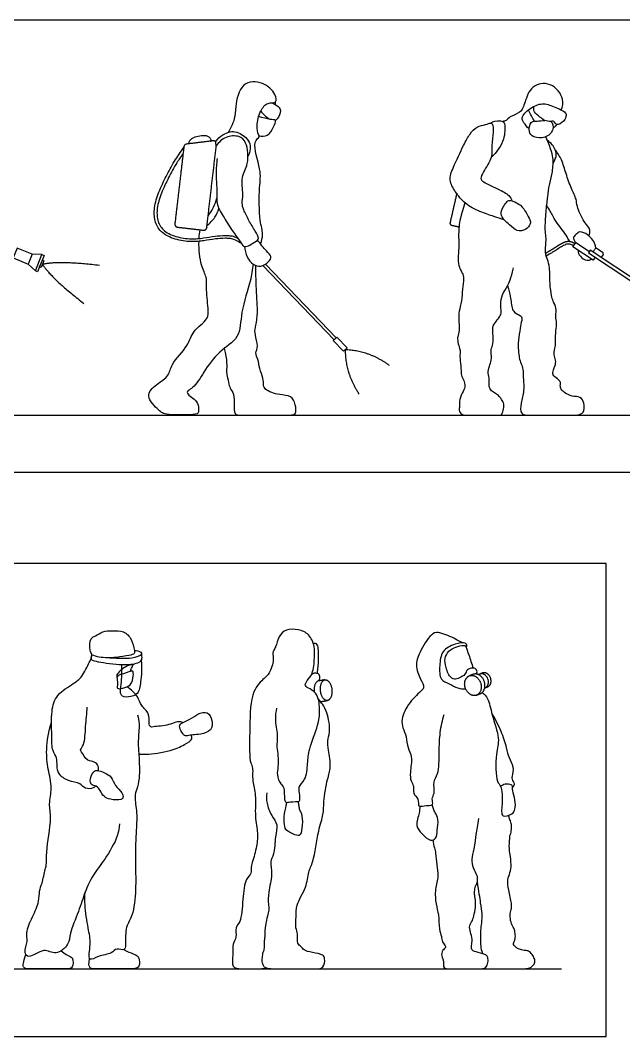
# Model space of a CAD drawing. Header units: millimetres. Extents: x 111.1 to 120.2, y 0.8 to 11.
# Drawn here: x 113.79 to 116.92, y 5.75 to 11.02 of the extents above; entities that cross this region are included whole.
import ezdxf

# ---------------------------------------------------------------- set-up
doc = ezdxf.new("R2010")
doc.units = ezdxf.units.MM
for name, color, linetype, true_color in [('AG-DETAIL-DIAGRAM', 7, 'Continuous', 0xccff66), ('AG-DIAGRAM', 7, 'Continuous', 0xfecc66), ('AG-PEOPLE', 7, 'Continuous', 0x66ccff), ('X-VPRT', 6, 'Continuous', 0xff00ff)]:
    doc.layers.add(name, color=color, linetype=linetype, true_color=true_color)

msp = doc.modelspace()

# ---------------------------------------------------------------- linework, layer by layer
at = {"layer": 'AG-DETAIL-DIAGRAM'}
for points in [[(113.905, 9.7564), (113.9784, 9.7775), (114.2003, 9.7516)], [(113.905, 9.7564), (113.9426, 9.6899), (114.119, 9.5529)], [(115.4755, 9.3141), (115.4744, 9.193), (115.5472, 9.0825)], [(115.4755, 9.3141), (115.5966, 9.31), (115.7038, 9.2324)]]:
    msp.add_open_spline(points, degree=2, dxfattribs=at)
at = {"layer": 'AG-DIAGRAM'}
for points in [[(111.3908, 8.9731), (119.9392, 8.9731)], [(111.4452, 6.0989), (116.5977, 6.0989)]]:
    msp.add_lwpolyline(points, dxfattribs=at)
at = {"layer": 'AG-PEOPLE'}
for points in [[(116.7717, 9.7928), (116.7618, 9.7777), (116.6566, 9.8472), (116.6714, 9.8696), (116.7431, 9.8221)], [(113.851, 9.8086), (113.773, 9.8405), (113.7519, 9.789), (113.83, 9.7571)], [(115.0476, 9.75), (115.4175, 9.3636), (115.4286, 9.3742), (115.0617, 9.7573)]]:
    msp.add_lwpolyline(points, dxfattribs=at)
for points in [[(116.7383, 9.8149), (117.5206, 9.2975), (117.5297, 9.3112), (116.7474, 9.8286)], [(113.83, 9.7571), (113.8676, 9.7226), (113.902, 9.8068), (113.851, 9.8086)], [(113.8676, 9.7226), (113.902, 9.8068), (113.914, 9.8019), (113.8795, 9.7177)], [(113.8897, 9.7425), (113.9038, 9.7771), (113.9121, 9.7737), (113.8979, 9.7392)], [(115.4136, 9.3599), (115.4325, 9.3779), (115.485, 9.3231), (115.4661, 9.3051)]]:
    msp.add_lwpolyline(points, close=True, dxfattribs=at)
for points, knots in [([(115.0365, 9.8612), (115.0421, 9.8775), (115.0521, 9.9153), (115.0285, 9.9842), (115.0282, 10.1589), (115.0434, 10.2435), (114.9878, 10.3877), (115.0338, 10.4167), (115.0233, 10.4313), (115.0126, 10.4784), (115.0323, 10.5512), (115.0691, 10.5994), (115.1238, 10.5895), (115.114, 10.645), (115.0516, 10.7064), (114.9314, 10.7069), (114.9041, 10.574), (114.9046, 10.514), (114.8836, 10.4697), (114.8741, 10.4503), (114.8689, 10.4409)], [0, 0, 0, 0, 0.412502, 0.902145, 1.646131, 2.215203, 2.887534, 3.234546, 3.435248, 3.822549, 4.327257, 4.756293, 5.11449, 5.466023, 5.998777, 6.561567, 7.184137, 7.640759, 8.026549, 8.351418, 8.351418, 8.351418, 8.351418]), ([(116.5966, 10.5568), (116.6032, 10.5745), (116.6156, 10.6151), (116.5466, 10.7074), (116.4368, 10.6867), (116.4091, 10.5993), (116.3882, 10.5386), (116.3302, 10.5265), (116.3122, 10.4998), (116.2987, 10.4982), (116.2929, 10.4975)], [0, 0, 0, 0, 0.431327, 0.999309, 1.546023, 2.076961, 2.522705, 2.940412, 3.251367, 3.491382, 3.491382, 3.491382, 3.491382]), ([(115.037, 10.5501), (115.043, 10.5434), (115.0556, 10.5303), (115.0737, 10.5155), (115.0832, 10.5088)], [0, 0, 0, 0, 0.2986151, 0.6373401, 0.6373401, 0.6373401, 0.6373401]), ([(115.0929, 10.5941), (115.1057, 10.5909), (115.1278, 10.5752), (115.1461, 10.5554), (115.1246, 10.5095), (115.1163, 10.5054), (115.1124, 10.5028)], [0, 0, 0, 0, 0.360056, 0.641535, 1.024242, 1.238162, 1.238162, 1.238162, 1.238162]), ([(116.4298, 10.459), (116.4189, 10.4676), (116.4032, 10.4901), (116.3844, 10.5182), (116.4329, 10.5686), (116.4986, 10.5969), (116.5562, 10.5759), (116.621, 10.5468), (116.6229, 10.5284), (116.6146, 10.4967), (116.5691, 10.471), (116.5609, 10.5023), (116.5411, 10.4952), (116.5086, 10.5008), (116.4868, 10.5205), (116.4519, 10.545), (116.453, 10.5667), (116.4543, 10.576)], [0, 0, 0, 0, 0.369478, 0.668356, 1.116438, 1.594706, 2.048902, 2.514589, 2.732897, 3.057576, 3.423818, 3.682998, 3.91703, 4.238495, 4.555947, 4.91625, 5.220547, 5.220547, 5.220547, 5.220547]), ([(115.0288, 10.4223), (115.0427, 10.4196), (115.0766, 10.4183), (115.1027, 10.4662), (115.1221, 10.5078), (115.0825, 10.5061), (115.0485, 10.5171), (115.026, 10.5223)], [0, 0, 0, 0, 0.373779, 0.794139, 1.128712, 1.427387, 1.865927, 1.865927, 1.865927, 1.865927]), ([(116.2302, 10.4886), (116.2333, 10.4914), (116.2377, 10.4992), (116.2988, 10.5041), (116.3048, 10.4763), (116.3053, 10.3994), (116.2618, 10.3355), (116.2329, 10.3102)], [0, 0, 0, 0, 0.203185, 0.618778, 0.884628, 1.373415, 1.988026, 1.988026, 1.988026, 1.988026]), ([(116.542, 10.4975), (116.5542, 10.4894), (116.5571, 10.4713), (116.5523, 10.4557), (116.5467, 10.4377), (116.5149, 10.4083), (116.453, 10.4132), (116.4242, 10.4415), (116.4346, 10.5014), (116.4643, 10.4969), (116.4974, 10.5024), (116.5109, 10.503)], [2.412792, 2.412792, 2.412792, 2.412792, 2.783955, 2.783955, 2.783955, 3.213484, 3.645942, 3.990327, 4.385303, 4.709932, 4.967174, 4.967174, 4.967174, 4.967174]), ([(114.803, 10.3923), (114.813, 10.4065), (114.8386, 10.4312), (114.9044, 10.4564), (114.9694, 10.4105), (114.9864, 10.3724), (114.9796, 10.3323), (114.9707, 10.3159)], [0, 0, 0, 0, 0.413575, 0.873491, 1.358437, 1.722534, 2.151545, 2.151545, 2.151545, 2.151545]), ([(116.301, 9.9862), (116.2832, 9.9919), (116.2472, 10.0044), (116.1719, 10.0288), (116.0958, 10.0679), (116.0464, 10.1305), (116.0103, 10.1952), (116.035, 10.2566), (116.0888, 10.3743), (116.1202, 10.4307), (116.1558, 10.4736), (116.2033, 10.4778), (116.2301, 10.4936), (116.2477, 10.4753), (116.2396, 10.4245), (116.2353, 10.3566), (116.2403, 10.3093), (116.1929, 10.2396), (116.1764, 10.2018), (116.1877, 10.1839), (116.2681, 10.1475), (116.3274, 10.1179), (116.3369, 10.0951), (116.3408, 10.0852)], [0, 0, 0, 0, 0.429447, 0.931268, 1.470113, 1.991673, 2.458675, 2.967469, 3.586621, 4.054027, 4.463625, 4.854384, 5.152539, 5.390727, 5.795704, 6.27209, 6.665634, 7.188646, 7.540495, 7.769826, 8.306671, 8.779287, 9.102048, 9.102048, 9.102048, 9.102048]), ([(116.554, 10.463), (116.5582, 10.4656), (116.566, 10.4718), (116.5712, 10.478), (116.5734, 10.4813)], [0, 0, 0, 0, 0.2206504, 0.4191653, 0.4191653, 0.4191653, 0.4191653]), ([(114.6649, 10.3815), (114.6652, 10.3875), (114.6674, 10.4018), (114.6951, 10.4205), (114.7654, 10.4321), (114.7773, 10.4059), (114.7822, 10.3957)], [0, 0, 0, 0, 0.244208, 0.569639, 1.02946, 1.362886, 1.362886, 1.362886, 1.362886]), ([(114.811, 10.3059), (114.8079, 10.2798), (114.8031, 10.227), (114.8113, 10.1443), (114.8046, 10.062), (114.8476, 9.9982), (114.8918, 9.9232), (114.9361, 9.872), (114.9503, 9.8351), (115.0086, 9.8736), (115.0329, 9.8887), (115.0059, 9.9305), (114.9758, 9.9825), (114.9473, 10.0371), (114.9386, 10.0732), (114.9478, 10.1203), (114.9327, 10.2115), (114.9775, 10.2739), (114.9677, 10.3884), (114.926, 10.426), (114.8531, 10.4213), (114.8192, 10.3894), (114.8065, 10.3711)], [0, 0, 0, 0, 0.508764, 1.033018, 1.542548, 2.036338, 2.578235, 3.052641, 3.351316, 3.795306, 4.076359, 4.441036, 4.904117, 5.351139, 5.689342, 6.081695, 6.616429, 7.118232, 7.707717, 8.110682, 8.57408, 9.042402, 9.042402, 9.042402, 9.042402]), ([(116.5546, 10.2812), (116.5621, 10.2911), (116.5724, 10.3156), (116.5695, 10.3527), (116.5426, 10.3871), (116.5251, 10.3981)], [0, 0, 0, 0, 0.349475, 0.691627, 1.142533, 1.142533, 1.142533, 1.142533]), ([(114.9384, 9.8629), (114.9354, 9.8648), (114.9257, 9.8708), (114.894, 9.8881), (114.8746, 9.8905), (114.8435, 9.8914), (114.7984, 9.8883), (114.7511, 9.8793), (114.7093, 9.8742), (114.6734, 9.8732), (114.6339, 9.8768), (114.5924, 9.886), (114.5534, 9.9013), (114.5213, 9.9229), (114.4997, 9.9511), (114.4879, 9.9819), (114.4835, 10.015), (114.4855, 10.0515), (114.494, 10.0906), (114.5134, 10.1458), (114.5456, 10.2116), (114.5842, 10.2864), (114.6225, 10.3397), (114.6377, 10.3616)], [2.968164, 2.968164, 2.968164, 2.968164, 2.999355, 3.05458, 3.115648, 3.190615, 3.360399, 3.559402, 3.66428, 3.774787, 3.912392, 4.053944, 4.192105, 4.323736, 4.431022, 4.536921, 4.645621, 4.757663, 4.895437, 5.039206, 5.332247, 5.615359, 5.86796, 5.86796, 5.86796, 5.86796]), ([(116.7398, 9.9042), (116.7437, 9.9135), (116.7521, 9.9375), (116.7115, 9.9755), (116.6761, 10.0563), (116.6767, 10.0936), (116.6473, 10.1507), (116.6208, 10.2261), (116.6006, 10.2985), (116.5775, 10.3341), (116.5651, 10.3508)], [0, 0, 0, 0, 0.313748, 0.729293, 1.263052, 1.611789, 2.057563, 2.578399, 3.074091, 3.525444, 3.525444, 3.525444, 3.525444]), ([(114.6342, 10.3314), (114.6233, 10.3158), (114.5929, 10.2718), (114.5585, 10.2053), (114.5269, 10.1405), (114.508, 10.0869), (114.4998, 10.0498), (114.4979, 10.0159), (114.5018, 9.9859), (114.5122, 9.9584), (114.5314, 9.9334), (114.5606, 9.9139), (114.597, 9.8997), (114.6365, 9.891), (114.6743, 9.8875), (114.7089, 9.8886), (114.7501, 9.8938), (114.7976, 9.9027), (114.8436, 9.906), (114.8763, 9.9049), (114.8949, 9.9024), (114.9137, 9.8933), (114.92, 9.89)], [6.075144, 6.075144, 6.075144, 6.075144, 6.242628, 6.523259, 6.812125, 6.951101, 7.081813, 7.185555, 7.283904, 7.378008, 7.4721, 7.590362, 7.72006, 7.855422, 7.986893, 8.093714, 8.195673, 8.394836, 8.569458, 8.648595, 8.716861, 8.753235, 8.753235, 8.753235, 8.753235]), ([(114.7641, 10.008), (114.7749, 10.022), (114.7935, 10.0524), (114.8046, 10.083), (114.8087, 10.0986)], [0, 0, 0, 0, 0.4174008, 0.8158362, 0.8158362, 0.8158362, 0.8158362]), ([(116.2847, 10.0174), (116.2866, 9.9953), (116.3295, 9.9622), (116.3637, 9.9248), (116.4141, 9.9318), (116.4386, 9.9654), (116.4357, 9.9879), (116.4129, 10.0258), (116.3916, 10.0648), (116.3276, 10.0938), (116.311, 10.0778), (116.2829, 10.0386), (116.2847, 10.0174)], [0, 0, 0, 0, 0.48063, 0.887588, 1.266763, 1.616468, 1.876779, 2.248248, 2.645533, 3.094253, 3.353365, 3.815678, 3.815678, 3.815678, 3.815678]), ([(114.7582, 9.9574), (114.7741, 9.9692), (114.8019, 9.9986), (114.815, 10.0295), (114.8195, 10.0454)], [0, 0, 0, 0, 0.441181, 0.8436609, 0.8436609, 0.8436609, 0.8436609]), ([(116.6403, 9.8751), (116.634, 9.8844), (116.6199, 9.9161), (116.5665, 9.9754), (116.5411, 10.0313), (116.5273, 10.051), (116.521, 10.0605)], [0.471908, 0.471908, 0.471908, 0.471908, 0.770204, 1.305673, 1.7541, 2.088695, 2.088695, 2.088695, 2.088695]), ([(116.7759, 9.8384), (116.7757, 9.8447), (116.7724, 9.865), (116.7556, 9.8883), (116.7357, 9.9107), (116.6922, 9.9309), (116.6792, 9.9162), (116.6726, 9.91), (116.6663, 9.904), (116.6537, 9.8937), (116.6659, 9.8772), (116.6714, 9.8695)], [2.3121, 2.3121, 2.3121, 2.3121, 2.459839, 2.803644, 3.124167, 3.494039, 3.780739, 3.780739, 3.780739, 4.056803, 4.273921, 4.273921, 4.273921, 4.273921]), ([(114.9972, 9.7569), (114.9933, 9.7274), (114.9873, 9.6676), (114.9298, 9.5094), (114.9338, 9.3709), (114.8164, 9.3057), (114.7387, 9.1945), (114.6928, 9.1133), (114.6325, 9.09), (114.7139, 9.0475), (114.715, 8.9891), (114.7145, 8.9733), (114.5331, 8.9723), (114.5137, 8.9956), (114.4303, 9.0708), (114.4966, 9.1353), (114.5645, 9.1746), (114.5693, 9.2423), (114.6642, 9.3303), (114.6789, 9.4116), (114.7683, 9.4686), (114.7638, 9.5282), (114.7537, 9.6353), (114.7587, 9.6916), (114.7255, 9.7448), (114.7159, 9.8307), (114.7168, 9.8753)], [0, 0, 0, 0, 0.541168, 1.28189, 1.932724, 2.559659, 3.228338, 3.863342, 4.345139, 4.712118, 4.908046, 5.212353, 5.670853, 6.108758, 6.65653, 7.14613, 7.644556, 8.093589, 8.726772, 9.249895, 9.798836, 10.226028, 10.819315, 11.241586, 11.713667, 12.242578, 12.242578, 12.242578, 12.242578]), ([(114.9536, 9.8477), (114.954, 9.8292), (114.963, 9.7928), (114.9951, 9.7525), (115.0383, 9.7407), (115.0783, 9.7669), (115.0973, 9.7978), (115.0626, 9.8264), (115.0358, 9.8631), (115.0196, 9.881)], [0, 0, 0, 0, 0.426179, 0.828081, 1.190716, 1.578171, 1.885453, 2.237899, 2.725256, 2.725256, 2.725256, 2.725256]), ([(116.66, 9.8523), (116.6569, 9.8539), (116.6508, 9.857), (116.6414, 9.8608), (116.6322, 9.8616), (116.6232, 9.8596), (116.6099, 9.8543), (116.592, 9.8443), (116.5697, 9.8293), (116.5471, 9.8151), (116.5313, 9.8065), (116.5185, 9.799)], [0.0029346, 0.0029346, 0.0029346, 0.0029346, 0.0375166, 0.0702194, 0.1022277, 0.1267566, 0.1607354, 0.2424073, 0.3283003, 0.4256038, 0.5051166, 0.5051166, 0.5051166, 0.5051166]), ([(116.684, 9.8291), (116.6838, 9.8255), (116.6836, 9.8117), (116.7002, 9.7896), (116.733, 9.7717), (116.7498, 9.7796), (116.754, 9.7828)], [0.8786582, 0.8786582, 0.8786582, 0.8786582, 0.9884487, 1.3149394, 1.6807275, 1.8213227, 1.8213227, 1.8213227, 1.8213227]), ([(115.1195, 7.4531), (115.1156, 7.4343), (115.108, 7.3961), (115.1269, 7.3121), (115.1184, 7.2503), (115.1284, 7.2068), (115.1288, 7.1461), (115.1178, 7.1082), (115.1394, 7.0564), (115.1622, 7.0422), (115.1576, 6.9798), (115.168, 6.96), (115.1896, 6.9682), (115.2383, 6.9663), (115.2404, 6.975), (115.2397, 7.0126), (115.2303, 7.045), (115.2746, 7.0814), (115.2807, 7.1687), (115.2854, 7.2406), (115.337, 7.3642), (115.3448, 7.4343), (115.3377, 7.5233), (115.2959, 7.5524), (115.2606, 7.5668), (115.2791, 7.6), (115.3107, 7.6306), (115.316, 7.7153), (115.319, 7.7713), (115.29, 7.8394), (115.2331, 7.8619), (115.1674, 7.8654), (115.1283, 7.825), (115.1172, 7.7711), (115.0949, 7.7388), (115.1084, 7.7029), (115.0834, 7.6312), (115.0544, 7.6074), (114.9821, 7.5367), (114.9816, 7.36), (114.9755, 7.1782), (115.0006, 7.1442), (114.9887, 7.0842), (115.0151, 6.999), (115.004, 6.8957), (115.0227, 6.8047), (115.0203, 6.7651), (115.0054, 6.6825), (114.9829, 6.6284), (114.9912, 6.5933), (114.9541, 6.5643), (114.9429, 6.4604), (114.9378, 6.3436), (114.9015, 6.3171), (114.9159, 6.2621), (114.8859, 6.2282), (114.897, 6.1731), (114.8818, 6.1054), (114.9398, 6.0981), (114.9901, 6.1), (115.0556, 6.1008), (115.0779, 6.1017)], [0, 0, 0, 0, 0.43437, 0.962567, 1.411333, 1.794214, 2.232476, 2.598061, 3.005813, 3.296747, 3.737052, 3.974485, 4.239793, 4.629457, 4.771035, 5.116019, 5.438053, 5.841336, 6.36294, 6.865458, 7.515619, 8.014252, 8.532573, 8.932633, 9.245262, 9.549424, 9.932179, 10.447235, 10.888342, 11.356743, 11.796517, 12.245654, 12.654482, 13.07872, 13.419131, 13.761235, 14.242787, 14.597664, 15.1329, 15.910475, 16.673366, 17.03477, 17.74444, 18.257886, 18.860095, 19.399266, 19.762301, 20.259338, 20.679859, 20.978562, 21.317435, 21.880194, 22.466299, 22.799871, 23.179752, 23.526819, 23.935341, 24.350075, 24.71192, 25.145785, 25.414863, 25.414863, 25.414863, 25.414863]), ([(114.1808, 7.0482), (114.1769, 7.0441), (114.1688, 7.0352), (114.1224, 7.0313), (114.1017, 7.0676), (114.0369, 7.0703), (113.9863, 7.1093), (113.9784, 7.1516), (113.9818, 7.1961), (113.9522, 7.232), (113.9539, 7.3147), (113.9482, 7.4359), (113.9739, 7.5241), (114.0655, 7.5796), (114.1109, 7.6119), (114.146, 7.6889), (114.1606, 7.7138), (114.1615, 7.7328), (114.1477, 7.7515), (114.1503, 7.8184), (114.1815, 7.826), (114.2175, 7.8539), (114.2679, 7.8544), (114.3271, 7.8554), (114.3689, 7.8127), (114.3778, 7.7715), (114.3817, 7.7511)], [0, 0, 0, 0, 0.266698, 0.673664, 1.064912, 1.570636, 2.07157, 2.48484, 2.903059, 3.320147, 3.899577, 4.617964, 5.22609, 5.870954, 6.367269, 6.949639, 7.29616, 7.551215, 7.862866, 8.359993, 8.701265, 9.125234, 9.583193, 10.069173, 10.557118, 11.009958, 11.009958, 11.009958, 11.009958]), ([(116.0825, 7.7911), (116.0742, 7.7962), (116.0572, 7.806), (116.0185, 7.8259), (115.9768, 7.8397), (115.9325, 7.8556), (115.8709, 7.7655), (115.8342, 7.6795), (115.8642, 7.6051), (115.8877, 7.562), (115.8714, 7.5425), (115.8052, 7.4851), (115.7648, 7.3978), (115.7732, 7.3506), (115.7946, 7.3043), (115.7969, 7.2455), (115.8268, 7.2011), (115.8105, 7.1203), (115.8142, 7.0748), (115.8342, 7.0487), (115.8232, 7.0075), (115.8589, 6.9846), (115.8513, 6.936), (115.8849, 6.9494), (115.9397, 6.9435), (115.9209, 6.9851), (115.9438, 7.0103), (115.9284, 7.0718), (115.963, 7.1119), (115.963, 7.2262), (115.9655, 7.3256), (115.9798, 7.3895), (115.9887, 7.42)], [0, 0, 0, 0, 0.306796, 0.680374, 1.061886, 1.409883, 1.974417, 2.529772, 3.02947, 3.403851, 3.656704, 4.188246, 4.744673, 5.12503, 5.526603, 5.954987, 6.36298, 6.870609, 7.251826, 7.562689, 7.904761, 8.254447, 8.589799, 8.883974, 9.259308, 9.565777, 9.884061, 10.308802, 10.707711, 11.30325, 11.883257, 12.438861, 12.438861, 12.438861, 12.438861]), ([(115.3308, 7.634), (115.3325, 7.6467), (115.3365, 7.6684), (115.3375, 7.7315), (115.3346, 7.7868), (115.3179, 7.7886), (115.3098, 7.7879)], [0, 0, 0, 0, 0.355528, 0.927712, 1.146457, 1.347048, 1.347048, 1.347048, 1.347048]), ([(116.1031, 7.7688), (116.1054, 7.7715), (116.1098, 7.7788), (116.0981, 7.7949), (116.0419, 7.7872), (115.9732, 7.751), (115.9649, 7.6752), (115.9637, 7.5962), (116.0169, 7.5814), (116.0576, 7.5532), (116.0865, 7.5526), (116.1001, 7.5535)], [0, 0, 0, 0, 0.184219, 0.395087, 0.808427, 1.295747, 1.784418, 2.260896, 2.651597, 3.050264, 3.413917, 3.413917, 3.413917, 3.413917]), ([(116.1582, 7.6291), (116.1603, 7.6365), (116.1597, 7.6546), (116.1395, 7.6634), (116.1046, 7.6544), (116.1009, 7.6254), (116.0681, 7.6089), (116.0418, 7.5976), (116.0118, 7.6184), (115.9945, 7.6782), (115.9901, 7.7205), (116.0211, 7.7585), (116.0573, 7.7736), (116.0967, 7.7809), (116.1032, 7.7706), (116.1179, 7.7257), (116.1322, 7.6835), (116.1394, 7.6604)], [0, 0, 0, 0, 0.27216, 0.520019, 0.838899, 1.125428, 1.460443, 1.753808, 2.069687, 2.516106, 2.883779, 3.260732, 3.630058, 3.969561, 4.140104, 4.519257, 5.003789, 5.003789, 5.003789, 5.003789]), ([(114.3817, 7.7511), (114.393, 7.7531), (114.4163, 7.7454), (114.424, 7.7269), (114.3606, 7.7062), (114.2791, 7.712), (114.1945, 7.714), (114.1607, 7.7303), (114.1578, 7.7261), (114.1546, 7.7126), (114.1581, 7.702), (114.1867, 7.6937), (114.3031, 7.6744), (114.387, 7.6804), (114.4188, 7.6968), (114.4215, 7.7106), (114.4208, 7.7249), (114.4193, 7.7357)], [0, 0, 0, 0, 0.338083, 0.532373, 0.957604, 1.506, 2.045757, 2.363961, 2.464273, 2.675829, 2.850781, 3.139951, 3.774242, 4.317012, 4.630487, 4.832534, 5.096351, 5.096351, 5.096351, 5.096351]), ([(114.3817, 7.7511), (114.3825, 7.7461), (114.3842, 7.7319), (114.35, 7.726), (114.2886, 7.7143), (114.2534, 7.7133), (114.2354, 7.7134)], [0, 0, 0, 0, 0.223043, 0.533444, 0.996608, 1.420475, 1.420475, 1.420475, 1.420475]), ([(114.3831, 7.6833), (114.3756, 7.6771), (114.3409, 7.6776), (114.2895, 7.6319), (114.2895, 7.6126), (114.2966, 7.5814), (114.2872, 7.5492), (114.3243, 7.5568), (114.3661, 7.5681), (114.3769, 7.617), (114.3762, 7.65), (114.3519, 7.6395), (114.2978, 7.6242), (114.2933, 7.6156), (114.2904, 7.6124)], [11.615925, 11.615925, 11.615925, 11.615925, 11.994242, 12.522304, 12.79365, 13.162061, 13.480284, 13.818619, 14.239089, 14.686516, 15.007172, 15.296136, 15.7816, 16.015541, 16.015541, 16.015541, 16.015541]), ([(114.4174, 7.6993), (114.4215, 7.6591), (114.4148, 7.5927), (114.4056, 7.5234), (114.3528, 7.5072), (114.3023, 7.5128), (114.3167, 7.5814), (114.3162, 7.6434), (114.3171, 7.6785)], [0, 0, 0, 0, 0.587554, 1.044971, 1.449085, 1.804373, 2.237331, 2.816551, 2.816551, 2.816551, 2.816551]), ([(114.3589, 7.6429), (114.3616, 7.6486), (114.367, 7.6601), (114.3732, 7.6731), (114.3762, 7.6797)], [0, 0, 0, 0, 0.2819922, 0.5824026, 0.5824026, 0.5824026, 0.5824026]), ([(115.3019, 7.6297), (115.3079, 7.6334), (115.3215, 7.6372), (115.3425, 7.6314), (115.342, 7.6082), (115.3397, 7.5987), (115.3378, 7.594)], [0, 0, 0, 0, 0.2622194, 0.5049907, 0.760444, 0.9844164, 0.9844164, 0.9844164, 0.9844164]), ([(114.6319, 7.3773), (114.6254, 7.3796), (114.6116, 7.3883), (114.54, 7.356), (114.4995, 7.3611), (114.4634, 7.3492), (114.4555, 7.3776), (114.4627, 7.4267), (114.4135, 7.4644), (114.4028, 7.5138), (114.3643, 7.5493), (114.3434, 7.5631)], [0, 0, 0, 0, 0.293998, 0.847136, 1.280956, 1.63347, 1.934993, 2.377773, 2.860465, 3.314814, 3.874869, 3.874869, 3.874869, 3.874869]), ([(115.0679, 7.0133), (115.066, 6.9954), (115.066, 6.9587), (115.0911, 6.8947), (115.1292, 6.8476), (115.1103, 6.7849), (115.1099, 6.6945), (115.0815, 6.6563), (115.1019, 6.5867), (115.0742, 6.5011), (115.0762, 6.436), (115.0822, 6.4042), (115.0588, 6.3342), (115.0589, 6.2661), (115.0543, 6.2465), (115.0565, 6.1982), (115.0467, 6.1853), (115.0439, 6.1587), (115.0417, 6.1319), (115.0508, 6.1147), (115.057, 6.1087), (115.0676, 6.0999), (115.1557, 6.0985), (115.3018, 6.0991), (115.3672, 6.0989), (115.3708, 6.1514), (115.3626, 6.175), (115.3048, 6.1834), (115.2602, 6.1945), (115.2483, 6.2156), (115.2221, 6.2308), (115.2329, 6.2828), (115.2154, 6.3118), (115.2232, 6.372), (115.2159, 6.4323), (115.2778, 6.52), (115.2816, 6.6035), (115.3141, 6.6561), (115.3328, 6.8159), (115.3644, 6.8994), (115.3624, 6.9672), (115.3816, 7.085), (115.4035, 7.1439), (115.3898, 7.2334), (115.3809, 7.2847), (115.4004, 7.327), (115.3856, 7.4299), (115.3598, 7.4698), (115.344, 7.4914), (115.3357, 7.5007)], [0, 0, 0, 0, 0.420738, 0.893198, 1.32026, 1.773444, 2.313769, 2.690664, 3.155685, 3.706172, 4.158183, 4.477103, 4.969226, 5.436313, 5.705583, 6.089624, 6.319953, 6.608696, 6.911129, 7.152623, 7.326353, 7.733279, 8.284522, 8.87751, 9.295914, 9.676067, 9.943195, 10.369723, 10.757962, 11.02606, 11.316283, 11.708128, 12.03969, 12.470957, 12.915645, 13.497643, 14.007906, 14.456532, 15.178199, 15.721155, 16.190406, 16.807608, 17.273504, 17.808092, 18.213357, 18.596881, 19.171352, 19.571343, 19.921552, 19.921552, 19.921552, 19.921552]), ([(116.1863, 7.5339), (116.1969, 7.5245), (116.2214, 7.5028), (116.2344, 7.4157), (116.2813, 7.2934), (116.2552, 7.2196), (116.2559, 7.0685), (116.2886, 7.0504), (116.2929, 6.958), (116.2796, 6.8787), (116.3452, 6.9021), (116.3593, 6.9273), (116.3588, 6.9771), (116.3434, 7.0204), (116.3439, 7.0503), (116.3376, 7.0566), (116.3033, 7.0611), (116.2887, 7.0515), (116.2817, 7.046)], [0, 0, 0, 0, 0.371501, 0.902003, 1.539248, 2.064474, 2.732813, 3.054612, 3.598285, 4.043064, 4.430184, 4.735712, 5.127608, 5.525421, 5.819161, 5.971462, 6.291568, 6.585102, 6.585102, 6.585102, 6.585102]), ([(114.194, 7.1281), (114.1961, 7.1354), (114.1981, 7.1521), (114.1739, 7.1783), (114.1364, 7.1739), (114.1077, 7.2245), (114.0988, 7.2371), (114.1252, 7.2658), (114.127, 7.3617), (114.135, 7.4243), (114.1371, 7.4577)], [0, 0, 0, 0, 0.308319, 0.664792, 1.044349, 1.516372, 1.746454, 2.105417, 2.732695, 3.380567, 3.380567, 3.380567, 3.380567]), ([(114.3978, 7.4175), (114.4018, 7.4018), (114.4101, 7.3702), (114.3983, 7.2798), (114.4058, 7.2113), (114.4104, 7.089), (114.394, 7.0336), (114.3796, 6.9919), (114.3983, 6.9048), (114.3881, 6.8036), (114.3858, 6.6418), (114.391, 6.5168), (114.3769, 6.375), (114.3331, 6.3214), (114.337, 6.2304), (114.3325, 6.1899), (114.2878, 6.2115), (114.2629, 6.1741), (114.1971, 6.1717), (114.1359, 6.1289), (114.1588, 6.2362), (114.1406, 6.3079), (114.1227, 6.4303), (114.1247, 6.4749), (114.126, 6.4976)], [0, 0, 0, 0, 0.450226, 1.050096, 1.609742, 2.318176, 2.80593, 3.219501, 3.809959, 4.474514, 5.289668, 6.03693, 6.785501, 7.319589, 7.930924, 8.27521, 8.654746, 9.049049, 9.584137, 10.019965, 10.579989, 11.181628, 11.885902, 12.41927, 12.41927, 12.41927, 12.41927]), ([(114.6423, 7.31), (114.647, 7.3075), (114.6588, 7.31), (114.6859, 7.3139), (114.7261, 7.3162), (114.7856, 7.3336), (114.7863, 7.389), (114.7647, 7.4386), (114.706, 7.4236), (114.6721, 7.3923), (114.6061, 7.3707), (114.6231, 7.3357), (114.6352, 7.3137), (114.6423, 7.31)], [0, 0, 0, 0, 0.251441, 0.586052, 1.006987, 1.483215, 1.933294, 2.36868, 2.818758, 3.287525, 3.768149, 4.10568, 4.480579, 4.480579, 4.480579, 4.480579]), ([(116.3435, 7.0415), (116.3482, 7.0459), (116.3597, 7.0575), (116.3397, 7.0842), (116.3435, 7.1002), (116.3546, 7.1497), (116.3238, 7.1935), (116.3136, 7.2493), (116.2862, 7.3349), (116.2546, 7.3963), (116.236, 7.4263)], [0, 0, 0, 0, 0.248538, 0.548518, 0.778636, 1.166519, 1.574475, 1.998536, 2.535505, 3.121019, 3.121019, 3.121019, 3.121019]), ([(114.3047, 6.8526), (114.3027, 6.8312), (114.2992, 6.7873), (114.2291, 6.665), (114.1658, 6.5887), (114.123, 6.4966), (114.0943, 6.3987), (114.0441, 6.2857), (114.0459, 6.2268), (113.9732, 6.1628), (113.9129, 6.2149), (113.8343, 6.1476), (113.8053, 6.1866), (113.8316, 6.2435), (113.8154, 6.2881), (113.8531, 6.3704), (113.8888, 6.4463), (113.8865, 6.5043), (113.9039, 6.5422), (113.9169, 6.6152), (113.9266, 6.6398), (113.9214, 6.7104), (113.9554, 6.8804), (113.9351, 6.9535), (113.9581, 7.0394), (113.9319, 7.1375), (113.9211, 7.2384), (113.9366, 7.3338), (113.9517, 7.3791)], [0, 0, 0, 0, 0.518211, 1.273118, 1.930683, 2.566053, 3.233686, 3.940985, 4.436345, 4.99943, 5.515826, 6.104853, 6.453879, 6.944972, 7.377979, 7.980911, 8.583408, 9.055517, 9.480792, 10.027353, 10.354002, 10.883695, 11.7363, 12.301923, 12.888466, 13.531951, 14.186042, 14.959508, 14.959508, 14.959508, 14.959508]), ([(114.4045, 7.2145), (114.4176, 7.2134), (114.4437, 7.2105), (114.5713, 7.2278), (114.6353, 7.2598), (114.6861, 7.2898), (114.679, 7.3065), (114.677, 7.3124)], [0, 0, 0, 0, 0.406601, 1.125955, 1.705619, 2.157493, 2.437869, 2.437869, 2.437869, 2.437869]), ([(114.175, 7.1261), (114.1686, 7.1216), (114.1534, 7.1009), (114.1484, 7.0512), (114.1871, 7.0512), (114.2042, 7.0249), (114.222, 6.991), (114.2558, 6.9777), (114.3116, 6.9731), (114.325, 6.9888), (114.3185, 7.0173), (114.2794, 7.0484), (114.2648, 7.0965), (114.2287, 7.1179), (114.1898, 7.1307), (114.1793, 7.129), (114.175, 7.1261)], [0, 0, 0, 0, 0.369035, 0.781816, 1.129408, 1.483013, 1.872431, 2.264543, 2.736433, 2.992164, 3.314299, 3.768445, 4.217408, 4.632153, 5.038611, 5.283183, 5.283183, 5.283183, 5.283183]), ([(115.1706, 6.9636), (115.1698, 6.9566), (115.1687, 6.9422), (115.1534, 6.897), (115.1597, 6.8386), (115.1641, 6.8226), (115.2, 6.8009), (115.2461, 6.7851), (115.2516, 6.8246), (115.2586, 6.8923), (115.2376, 6.926), (115.2373, 6.9418), (115.2338, 6.9593), (115.2325, 6.9683)], [0, 0, 0, 0, 0.262943, 0.823345, 1.255805, 1.473986, 1.854101, 2.200734, 2.599167, 2.997926, 3.284752, 3.584008, 3.883444, 3.883444, 3.883444, 3.883444]), ([(115.8621, 6.9432), (115.8616, 6.9314), (115.8631, 6.9084), (115.8356, 6.8408), (115.874, 6.8019), (115.9141, 6.7597), (115.9511, 6.7758), (115.9524, 6.8191), (115.9618, 6.8744), (115.9432, 6.9091), (115.9331, 6.929), (115.9284, 6.9439), (115.9265, 6.9513)], [0, 0, 0, 0, 0.338041, 0.795899, 1.204177, 1.621942, 1.926118, 2.288423, 2.717148, 3.0647, 3.332245, 3.603626, 3.603626, 3.603626, 3.603626]), ([(116.1933, 6.1019), (116.2103, 6.0989), (116.2433, 6.0989), (116.3062, 6.0989), (116.4112, 6.0989), (116.4411, 6.1061), (116.4628, 6.1296), (116.4585, 6.1504), (116.4463, 6.1756), (116.4264, 6.1933), (116.4121, 6.1938), (116.3826, 6.1985), (116.3656, 6.2085), (116.3548, 6.2168), (116.3474, 6.225), (116.3496, 6.2354), (116.3552, 6.2471), (116.36, 6.2658), (116.3548, 6.3009), (116.3505, 6.3113), (116.3431, 6.3209), (116.3361, 6.3378), (116.3279, 6.3816), (116.3366, 6.4072), (116.3418, 6.4298), (116.3218, 6.5131), (116.3158, 6.5651), (116.3318, 6.5977), (116.3392, 6.6372), (116.3301, 6.7005), (116.3262, 6.7157), (116.3279, 6.7847), (116.3366, 6.8055), (116.3413, 6.8437), (116.3342, 6.8635), (116.3267, 6.8819), (116.3235, 6.8958)], [0.029675, 0.029675, 0.029675, 0.029675, 0.11202, 0.224041, 0.336061, 0.448082, 0.560102, 0.672123, 0.784143, 0.896164, 1.008184, 1.120205, 1.232225, 1.344246, 1.456266, 1.568286, 1.680307, 1.792327, 1.904348, 2.016368, 2.128389, 2.240409, 2.35243, 2.46445, 2.576471, 2.688491, 2.800512, 2.912532, 3.024552, 3.136573, 3.248593, 3.360614, 3.472634, 3.584655, 3.696675, 3.779624, 3.779624, 3.779624, 3.779624])]:
    msp.add_open_spline(points, degree=3, knots=knots, dxfattribs=at)
for points in [[(115.1135, 10.5846), (115.1134, 10.5892), (115.1133, 10.5939), (115.1133, 10.5985)], [(116.4574, 10.4985), (116.447, 10.5176), (116.4365, 10.5368), (116.426, 10.5559)], [(116.3181, 9.6452), (116.3329, 9.5998), (116.3371, 9.5473), (116.3413, 9.523), (116.3568, 9.5015), (116.398, 9.486), (116.3892, 9.4583), (116.3814, 9.4139), (116.3703, 9.3426), (116.3757, 9.2963), (116.3787, 9.2624), (116.3922, 9.2327), (116.3996, 9.2026), (116.3992, 9.1613), (116.4057, 9.1004), (116.3845, 9.0348), (116.3845, 8.9731), (116.4262, 8.9731), (116.518, 8.9731), (116.6506, 8.9731), (116.695, 8.9731), (116.7162, 8.9924), (116.7177, 9.0375), (116.6977, 9.0699), (116.6529, 9.0688), (116.6119, 9.0896), (116.5948, 9.107), (116.5901, 9.127), (116.5954, 9.1395), (116.586, 9.1555), (116.5538, 9.1779), (116.5501, 9.1967), (116.5698, 9.2395), (116.567, 9.2651), (116.5545, 9.2929), (116.5688, 9.3266), (116.5656, 9.4051), (116.5745, 9.4421), (116.5683, 9.4779), (116.5679, 9.5011), (116.5725, 9.525), (116.5532, 9.5697), (116.5467, 9.5848), (116.5363, 9.6561), (116.5382, 9.7429), (116.5243, 9.7837), (116.5124, 9.8115), (116.5185, 9.8728), (116.517, 9.9102), (116.5112, 9.9365), (116.5189, 10.0456), (116.5263, 10.1077), (116.534, 10.1671), (116.5505, 10.2272), (116.5583, 10.3009), (116.5471, 10.3468), (116.5166, 10.4184)], [(116.0959, 10.0757), (116.0743, 10.0023), (116.0628, 9.9541), (116.0647, 9.8723), (116.0647, 9.8311), (116.0597, 9.7678), (116.0709, 9.7308), (116.0828, 9.7119), (116.0932, 9.6845), (116.0832, 9.6271), (116.0808, 9.5641), (116.0642, 9.5101), (116.0646, 9.4758), (116.0688, 9.4087), (116.0569, 9.3798), (116.0588, 9.3547), (116.0704, 9.3158), (116.0727, 9.3003), (116.0692, 9.2741), (116.0773, 9.2101), (116.0769, 9.1789), (116.0912, 9.1546), (116.1001, 9.1237), (116.0885, 9.0998), (116.0661, 9.0531), (116.07, 9.0161), (116.0642, 9.0003), (116.0765, 8.9731), (116.1151, 8.9731), (116.215, 8.9731), (116.2744, 8.9731), (116.2875, 8.9731), (116.2998, 9.0053), (116.2987, 9.0385), (116.2836, 9.0612), (116.2659, 9.0794), (116.2447, 9.0921), (116.2242, 9.1052), (116.2204, 9.1453), (116.225, 9.1654), (116.213, 9.1981), (116.2277, 9.2371), (116.2366, 9.2633), (116.2296, 9.3204), (116.2447, 9.3354), (116.242, 9.4037), (116.2397, 9.4303), (116.2493, 9.45), (116.2798, 9.4854), (116.2875, 9.5063), (116.2798, 9.5491), (116.2879, 9.5977), (116.3187, 9.6436), (116.3357, 9.679), (116.348, 9.7376)], [(114.7173, 9.8898), (114.7181, 9.9054), (114.7197, 9.9207), (114.7221, 9.9351)], [(114.8478, 9.3186), (114.8643, 9.259), (114.855, 9.1939), (114.8728, 9.138), (114.8751, 9.1156), (114.8994, 9.0836), (114.8986, 9.0288), (114.8986, 8.9731), (114.9333, 8.9731), (115.0131, 8.9731), (115.1774, 8.9731), (115.2241, 8.9731), (115.2187, 9.0288), (115.1998, 9.0755), (115.1319, 9.0778), (115.0933, 9.0905), (115.0579, 9.1071), (115.049, 9.1302), (115.0529, 9.1611), (115.0297, 9.2159), (115.0247, 9.2644), (115.0054, 9.2964), (115.0278, 9.3277), (115.005, 9.3944), (115.0074, 9.4253), (115.0232, 9.4781), (115.0158, 9.6077), (115.0112, 9.7025), (115.0125, 9.7492)], [(115.9306, 6.7686), (115.9352, 6.735), (115.9474, 6.7008), (115.9482, 6.6387), (115.963, 6.5815), (115.9396, 6.5146), (115.9452, 6.43), (115.9617, 6.3845), (115.9617, 6.2986), (115.977, 6.267), (115.9764, 6.2388), (115.9969, 6.2178), (115.9972, 6.2086), (115.9733, 6.1904), (115.977, 6.1568), (115.9864, 6.1446), (115.9852, 6.1221), (115.9852, 6.0989), (116.0367, 6.0989), (116.0931, 6.0989), (116.1503, 6.0989), (116.2048, 6.0989), (116.2159, 6.1255), (116.2188, 6.1534), (116.2071, 6.1762), (116.1478, 6.1867), (116.1301, 6.1992), (116.1301, 6.2175), (116.1369, 6.2519), (116.1244, 6.2918), (116.1176, 6.3236), (116.1372, 6.3501), (116.1446, 6.3811), (116.1548, 6.4319), (116.1479, 6.4801), (116.1449, 6.4903), (116.1497, 6.5251), (116.1582, 6.5417), (116.1649, 6.5657), (116.1589, 6.5892), (116.1333, 6.6341), (116.1336, 6.6803), (116.1477, 6.7286), (116.1571, 6.8132), (116.1688, 6.8792)], [(116.1894, 6.1779), (116.1779, 6.2075), (116.1809, 6.2548), (116.1779, 6.3004), (116.1848, 6.3359), (116.187, 6.3867), (116.1792, 6.4348), (116.1696, 6.4991), (116.1612, 6.5535)], [(114.0022, 6.193), (114.0192, 6.1756), (114.0555, 6.1633), (114.0624, 6.1498), (114.0642, 6.1194), (114.0552, 6.0989), (114.018, 6.0989), (113.9428, 6.0989), (113.8656, 6.0989), (113.8223, 6.0989), (113.8022, 6.105), (113.8037, 6.1309), (113.8174, 6.1738)], [(114.3279, 6.1996), (114.3422, 6.1883), (114.3816, 6.1777), (114.4026, 6.1639), (114.4095, 6.1375), (114.4071, 6.1107), (114.3867, 6.0989), (114.3479, 6.0989), (114.2686, 6.0989), (114.1856, 6.0989), (114.1559, 6.0989), (114.1472, 6.1098), (114.1439, 6.1221), (114.1489, 6.1538)]]:
    msp.add_open_spline(points, degree=3, dxfattribs=at)
for points, weights, degree, knots in [([(114.6052, 9.9488), (114.5897, 9.9506), (114.5915, 9.966), (114.6149, 10.1661), (114.6383, 10.3663), (114.6397, 10.3784), (114.6518, 10.3799), (114.721, 10.3883), (114.7902, 10.3967), (114.7977, 10.3976), (114.803, 10.3923), (114.8084, 10.387), (114.8075, 10.3795), (114.7822, 10.1631), (114.757, 9.9467), (114.7552, 9.9313), (114.7397, 9.9331), (114.6724, 9.9409), (114.6052, 9.9488)], [1, 0.707106781187, 1, 1, 1, 0.785813640401, 1, 1, 1, 0.899573053141, 1, 0.899573053141, 1, 1, 1, 0.707106781187, 1, 1, 1], 2, [0, 0, 0, 0.080101, 0.080101, 1.440946, 1.440946, 1.50895, 1.50895, 1.953371, 1.953371, 1.99947, 1.99947, 2.045568, 2.045568, 3.391221, 3.391221, 3.471321, 3.471321, 3.915742, 3.915742, 3.915742]), ([(116.0542, 10.1227), (116.0368, 10.0472), (116.0194, 9.9716), (116.017, 9.9613), (116.0273, 9.9589), (116.0465, 9.9545), (116.0657, 9.9501)], [1, 1, 1, 0.707106781187, 1, 1, 1], 2, [1.6715846, 1.6715846, 1.6715846, 2.1801511, 2.1801511, 2.2349157, 2.2349157, 2.3641765, 2.3641765, 2.3641765]), ([(116.5156, 9.814), (116.5231, 9.8184), (116.5391, 9.8271), (116.5622, 9.8415), (116.585, 9.8568), (116.6041, 9.8677), (116.6195, 9.8737), (116.6317, 9.8761), (116.6442, 9.875), (116.6564, 9.8704), (116.6637, 9.8666), (116.6672, 9.8648), (116.6675, 9.8647), (116.6678, 9.8645), (116.668, 9.8644)], [1, 1, 1, 1, 1, 1, 1, 1, 1, 1, 1, 1, 0.998722339652, 0.998722339652, 1], 3, [0.6039214, 0.6039214, 0.6039214, 0.6039214, 0.6891087, 0.7837344, 0.8710873, 0.9592266, 1.0000524, 1.0336533, 1.0803541, 1.1222408, 1.1612114, 1.1612114, 1.1612114, 1.1641312, 1.1641312, 1.1641312, 1.1641312]), ([(116.8037, 9.7914), (116.8093, 9.7985), (116.815, 9.8056), (116.817, 9.808), (116.8165, 9.8112), (116.816, 9.8143), (116.8134, 9.816), (116.7976, 9.8267), (116.7817, 9.8374), (116.7793, 9.8391), (116.7763, 9.8385), (116.7734, 9.838), (116.7717, 9.8355), (116.7665, 9.8275), (116.7612, 9.8195)], [1, 1, 1, 0.916071409995, 1, 0.916071409995, 1, 1, 1, 0.922905717776, 1, 0.922905717776, 1, 1, 1], 2, [0, 0, 0, 0.699816, 0.699816, 0.71927, 0.71927, 0.738724, 0.738724, 1.456395, 1.456395, 1.475029, 1.475029, 1.493663, 1.493663, 1.556332, 1.556332, 1.556332]), ([(115.3701, 7.5995), (115.3539, 7.5967), (115.3378, 7.594), (115.3113, 7.591), (115.3136, 7.5428), (115.3137, 7.5404), (115.3139, 7.538)], [1, 1, 1, 0.760321373198, 1.04264156204, 1.0238533598, 1.00737698864], 2, [-0.1073507, -0.1073507, -0.1073507, 0, 0, 0.1416786, 0.1416786, 0.1511073, 0.1511073, 0.1511073]), ([(115.4068, 7.5433), (115.4042, 7.5971), (115.3742, 7.5996), (115.3442, 7.6022), (115.3467, 7.5484), (115.3493, 7.4946), (115.3793, 7.492), (115.4093, 7.4894), (115.4068, 7.5433)], [1, 0.707106781187, 1, 0.707106781187, 1, 0.707106781187, 1, 0.707106781187, 1], 2, [0, 0, 0, 0.1532522, 0.1532522, 0.3065045, 0.3065045, 0.4597567, 0.4597567, 0.6130089, 0.6130089, 0.6130089]), ([(116.1815, 7.5667), (116.178, 7.6188), (116.135, 7.6223), (116.0919, 7.6258), (116.0954, 7.5738), (116.0989, 7.5217), (116.142, 7.5182), (116.1851, 7.5147), (116.1815, 7.5667)], [1, 0.707106781187, 1, 0.707106781187, 1, 0.707106781187, 1, 0.707106781187, 1], 2, [0, 0, 0, 0.1990028, 0.1990028, 0.3980056, 0.3980056, 0.5970084, 0.5970084, 0.7960112, 0.7960112, 0.7960112]), ([(116.157, 7.5203), (116.1664, 7.5239), (116.1759, 7.5276), (116.2031, 7.5379), (116.2006, 7.5741), (116.1971, 7.6262), (116.1541, 7.6297), (116.1458, 7.6304), (116.1384, 7.6273), (116.1292, 7.6238), (116.12, 7.6202)], [1, 1, 1, 0.868250303697, 1.11831037928, 0.79076485266, 1.11831037928, 1.03601585016, 0.995073676495, 0.995073676495, 0.995073676495], 2, [0, 0, 0, 0.0758482, 0.0758482, 0.2277741, 0.2277741, 0.4267769, 0.4267769, 0.4767756, 0.4767756, 0.5471229, 0.5471229, 0.5471229]), ([(116.1994, 7.5574), (116.2205, 7.5638), (116.2186, 7.5912), (116.2161, 7.6285), (116.1852, 7.631), (116.1756, 7.6318), (116.1681, 7.6258)], [0.904717115628, 0.766992694802, 1, 0.707106781187, 1, 0.885147026297, 0.860369238506], 2, [0.6376972, 0.6376972, 0.6376972, 0.7960112, 0.7960112, 0.995014, 0.995014, 1.0730495, 1.0730495, 1.0730495]), ([(116.201, 7.5579), (116.2078, 7.5605), (116.2145, 7.5632), (116.2341, 7.5705), (116.2323, 7.5965), (116.2298, 7.6338), (116.1989, 7.6363), (116.193, 7.6368), (116.1877, 7.6346), (116.1811, 7.6321), (116.1745, 7.6295)], [1, 1, 1, 0.868250303697, 1.11831037928, 0.79076485266, 1.11831037928, 1.03601585016, 0.995073676495, 0.995073676495, 0.995073676495], 2, [0, 0, 0, 0.0758482, 0.0758482, 0.2277741, 0.2277741, 0.4267769, 0.4267769, 0.4767756, 0.4767756, 0.5471229, 0.5471229, 0.5471229]), ([(115.3475, 7.4864), (115.3493, 7.4864), (115.3512, 7.4868), (115.3673, 7.4895), (115.3834, 7.4922)], [0.982745487211, 0.959301476294, 0.940111763142, 0.940111763142, 0.940111763142], 2, [0.2995864, 0.2995864, 0.2995864, 0.3126466, 0.3126466, 0.4199973, 0.4199973, 0.4199973])]:
    msp.add_rational_spline(points, weights, degree=degree, knots=knots, dxfattribs=at)
at = {"layer": 'X-VPRT'}
for points in [[(111.0834, 8.6767), (120.1735, 8.6767), (120.1735, 11.0222), (111.0834, 11.0222)], [(111.0834, 5.7475), (116.8295, 5.7475), (116.8295, 8.2029), (111.0834, 8.2029)]]:
    msp.add_lwpolyline(points, close=True, dxfattribs=at)

doc.saveas('drawing.dxf')
